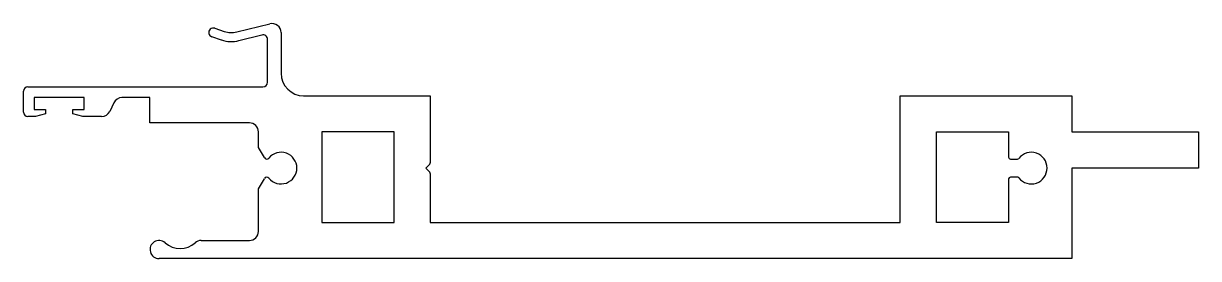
# Model space of a CAD drawing. Extents: x 2845 to 2975, y 1741 to 1767.
import ezdxf

# ---------------------------------------------------------------- set-up
doc = ezdxf.new("R2010")
doc.units = 0
doc.layers.get('0').update_dxf_attribs({"linetype": 'CONTINUOUS'})

msp = doc.modelspace()

# ---------------------------------------------------------------- linework, layer by layer
for p, q in [((2866.6, 1766.18), (2867.66, 1765.83)), ((2869.04, 1765.78), (2872.71, 1766.68)), ((2871.83, 1765.43), (2869.28, 1764.81)), ((2873.94, 1765.71), (2873.94, 1761.21)), ((2867.35, 1764.88), (2866.29, 1765.23)), ((2872.44, 1760.21), (2872.44, 1764.95)), ((2845.44, 1756.91), (2845.44, 1759.21)), ((2845.94, 1759.71), (2871.94, 1759.71)), ((2846.64, 1758.51), (2846.64, 1757.21)), ((2852.14, 1758.51), (2846.64, 1758.51)), ((2852.14, 1757.21), (2852.14, 1758.51)), ((2855.43, 1757.93), (2854.99, 1756.99)), ((2859.44, 1758.51), (2856.33, 1758.51)), ((2859.44, 1755.71), (2859.44, 1758.51)), ((2876.44, 1758.71), (2890.44, 1758.71)), ((2890.44, 1758.71), (2890.44, 1751.29)), ((2942.44, 1744.71), (2942.44, 1758.71)), ((2942.44, 1758.71), (2961.44, 1758.71)), ((2961.44, 1758.71), (2961.44, 1754.71)), ((2846.77, 1756.41), (2845.94, 1756.41)), ((2846.64, 1757.21), (2847.89, 1757.21)), ((2847.89, 1756.71), (2846.77, 1756.41)), ((2847.89, 1757.21), (2847.89, 1756.71)), ((2850.89, 1757.21), (2852.14, 1757.21)), ((2850.89, 1756.71), (2850.89, 1757.21)), ((2852.01, 1756.41), (2850.89, 1756.71)), ((2854.08, 1756.41), (2852.01, 1756.41)), ((2870.44, 1755.71), (2859.44, 1755.71)), ((2871.44, 1753), (2871.44, 1754.71)), ((2886.44, 1754.71), (2878.44, 1754.71)), ((2878.44, 1754.71), (2878.44, 1744.71)), ((2886.44, 1744.71), (2886.44, 1754.71)), ((2946.44, 1754.71), (2954.44, 1754.71)), ((2946.44, 1744.71), (2946.44, 1754.71)), ((2954.44, 1754.71), (2954.44, 1751.91)), ((2961.44, 1754.71), (2975.44, 1754.71)), ((2975.44, 1754.71), (2975.44, 1750.71)), ((2872.09, 1751.88), (2871.44, 1753)), ((2890.39, 1751.15), (2889.94, 1750.71)), ((2954.64, 1751.71), (2955.41, 1751.71)), ((2889.94, 1750.71), (2890.39, 1750.27)), ((2890.44, 1750.13), (2890.44, 1744.71)), ((2975.44, 1750.71), (2961.44, 1750.71)), ((2961.44, 1750.71), (2961.44, 1740.71)), ((2871.44, 1748.42), (2872.09, 1749.54)), ((2954.44, 1749.51), (2954.44, 1744.71)), ((2955.41, 1749.71), (2954.64, 1749.71)), ((2871.44, 1743.71), (2871.44, 1748.42)), ((2878.44, 1744.71), (2886.44, 1744.71)), ((2890.44, 1744.71), (2942.44, 1744.71)), ((2954.44, 1744.71), (2946.44, 1744.71)), ((2865.1, 1742.71), (2870.44, 1742.71)), ((2961.44, 1740.71), (2860.44, 1740.71))]:
    msp.add_line(p, q)
for centre, radius, start, end in [((2872.94, 1765.71), 1, 0, 103.7812), ((2866.44, 1765.71), 0.5, 71.7795, 251.7795), ((2868.44, 1768.21), 2.5, 251.7795, 283.7812), ((2871.94, 1764.95), 0.5, 0, 103.7812), ((2868.44, 1768.21), 3.5, 251.7795, 283.7812), ((2871.94, 1760.21), 0.5, 270, 0), ((2876.44, 1761.21), 2.5, 180, 270), ((2845.94, 1759.21), 0.5, 90, 180), ((2856.33, 1757.51), 1, 90, 155), ((2845.94, 1756.91), 0.5, 180, 270), ((2854.08, 1757.41), 1, 270, 335), ((2870.44, 1754.71), 1, 360, 90), ((2873.94, 1750.71), 1.75, 219.3567, 140.6433), ((2956.94, 1750.71), 1.75, 217.9799, 142.0201), ((2872.36, 1752.01), 0.3, 206.5422, 320.6433), ((2890.24, 1751.29), 0.2, 315, 360), ((2954.64, 1751.91), 0.2, 180, 270), ((2955.41, 1751.91), 0.2, 270, 322.0201), ((2890.24, 1750.13), 0.2, 0, 45), ((2872.36, 1749.41), 0.3, 39.3567, 153.4578), ((2954.64, 1749.51), 0.2, 90, 180), ((2955.41, 1749.51), 0.2, 37.9799, 90), ((2870.44, 1743.71), 1, 270, 0), ((2860.44, 1741.71), 1, 48.3401, 270), ((2862.77, 1744.32), 2.5, 228.3401, 311.6599), ((2865.1, 1741.71), 1, 90, 131.6599)]:
    msp.add_arc(centre, radius, start, end)

doc.saveas('drawing.dxf')
